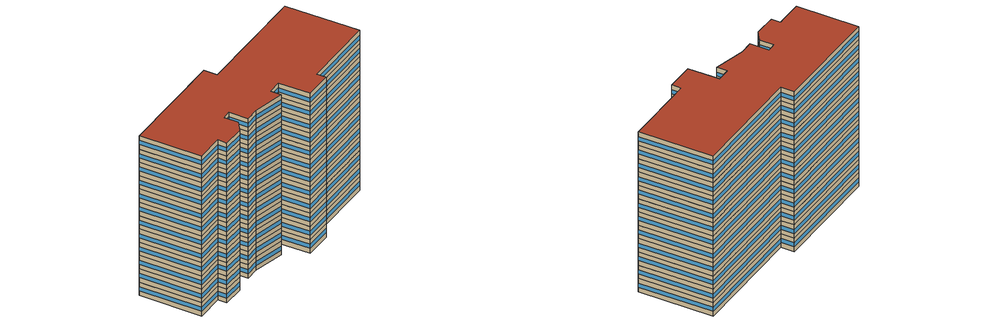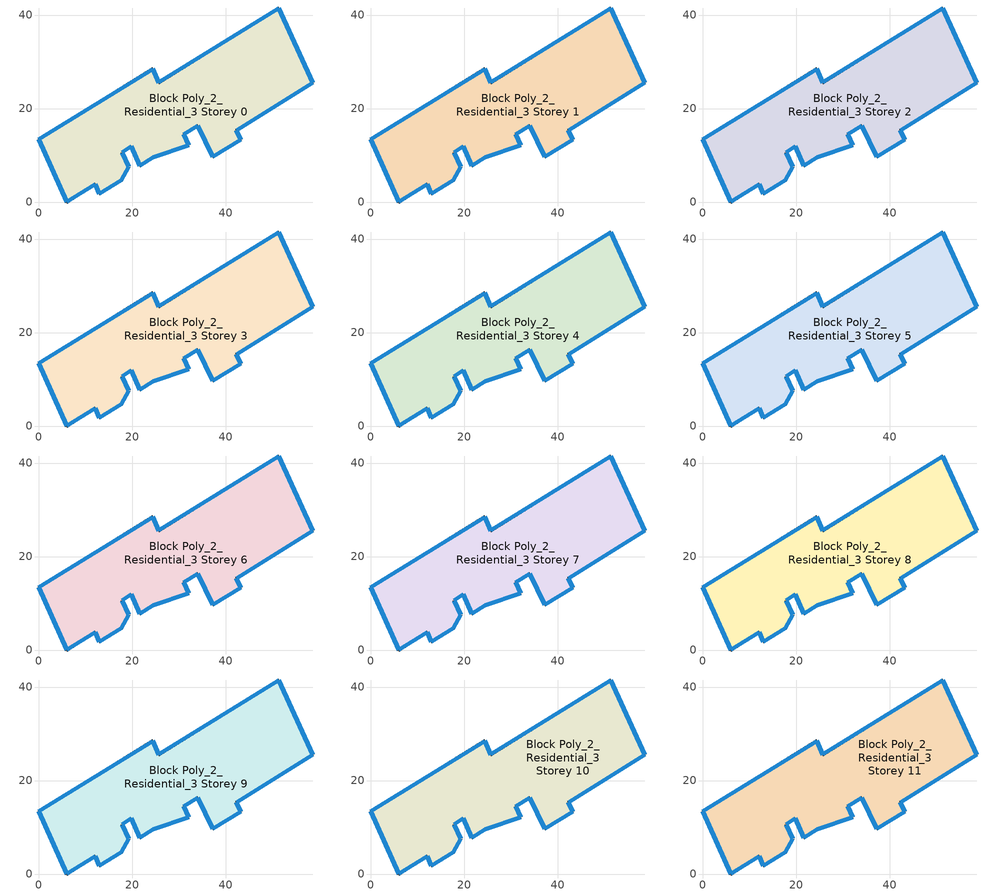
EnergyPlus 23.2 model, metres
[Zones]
Block Poly_2_Residential_3 Storey 0
 floor ground (HSCWZ_Residential_1980_FloorGround): 51.36,41.51 58.67,25.55 42.33,15.36 43.26,13.35 37.2,9.66 34.06,16.36 31.08,14.51 32.09,12.17 24.53,9.61 21.65,7.77 19.8,11.9 17.87,10.59 19.26,7.58 17.7,4.61 12.99,1.79 12.06,3.8 6.01,0 0,13.39 24.41,28.46 25.7,25.56 z0
 wall outside (HSCWZ_Residential_1980_ExtWall): 0,13.39 6.01,0 12.06,3.8 12.99,1.79 17.7,4.61 19.26,7.58 17.87,10.59 19.8,11.9 21.65,7.77 24.53,9.61 32.09,12.17 31.08,14.51 34.06,16.36 37.2,9.66 43.26,13.35 42.33,15.36 58.67,25.55 51.36,41.51 25.7,25.56 24.41,28.46 0,13.39 z0:3
 window (HSCWZ_Residential_1980_Win): 0,13.38 6.01,0.01 / 6.01,0 12.06,3.8 / 12.07,3.8 12.99,1.79 / 12.99,1.79 17.69,4.61 / 17.7,4.61 19.26,7.58 / 19.26,7.58 17.88,10.59 / 17.88,10.59 19.8,11.89 / 19.8,11.89 21.65,7.77 / 21.65,7.77 24.53,9.61 / 24.53,9.61 32.09,12.17 / 32.09,12.17 31.08,14.51 / 31.08,14.51 34.05,16.36 / 34.06,16.35 37.2,9.66 / 37.21,9.66 43.25,13.35 / 43.26,13.35 42.33,15.36 / 42.34,15.36 58.66,25.55 / 58.67,25.56 51.36,41.5 / 51.35,41.5 25.72,25.57 / 25.7,25.56 24.41,28.46 / 24.4,28.46 0.01,13.39 z1.05:1.95
Block Poly_2_Residential_3 Storey 1
 floor to Block Poly_2_Residential_3 Storey 0 (HSCWZ_Residential_1980_FloorSlab): 51.36,41.51 58.67,25.55 42.33,15.36 43.26,13.35 37.2,9.66 34.06,16.36 31.08,14.51 32.09,12.17 24.53,9.61 21.65,7.77 19.8,11.9 17.87,10.59 19.26,7.58 17.7,4.61 12.99,1.79 12.06,3.8 6.01,0 0,13.39 24.41,28.46 25.7,25.56 z3
 wall outside (HSCWZ_Residential_1980_ExtWall): 0,13.39 6.01,0 12.06,3.8 12.99,1.79 17.7,4.61 19.26,7.58 17.87,10.59 19.8,11.9 21.65,7.77 24.53,9.61 32.09,12.17 31.08,14.51 34.06,16.36 37.2,9.66 43.26,13.35 42.33,15.36 58.67,25.55 51.36,41.51 25.7,25.56 24.41,28.46 0,13.39 z3:6
 window (HSCWZ_Residential_1980_Win): 0,13.38 6.01,0.01 / 6.01,0 12.06,3.8 / 12.07,3.8 12.99,1.79 / 12.99,1.79 17.69,4.61 / 17.7,4.61 19.26,7.58 / 19.26,7.58 17.88,10.59 / 17.88,10.59 19.8,11.89 / 19.8,11.89 21.65,7.77 / 21.65,7.77 24.53,9.61 / 24.53,9.61 32.09,12.17 / 32.09,12.17 31.08,14.51 / 31.08,14.51 34.05,16.36 / 34.06,16.35 37.2,9.66 / 37.21,9.66 43.25,13.35 / 43.26,13.35 42.33,15.36 / 42.34,15.36 58.66,25.55 / 58.67,25.56 51.36,41.5 / 51.35,41.5 25.72,25.57 / 25.7,25.56 24.41,28.46 / 24.4,28.46 0.01,13.39 z4.05:4.95
Block Poly_2_Residential_3 Storey 2
 floor to Block Poly_2_Residential_3 Storey 1 (HSCWZ_Residential_1980_FloorSlab): 51.36,41.51 58.67,25.55 42.33,15.36 43.26,13.35 37.2,9.66 34.06,16.36 31.08,14.51 32.09,12.17 24.53,9.61 21.65,7.77 19.8,11.9 17.87,10.59 19.26,7.58 17.7,4.61 12.99,1.79 12.06,3.8 6.01,0 0,13.39 24.41,28.46 25.7,25.56 z6
 wall outside (HSCWZ_Residential_1980_ExtWall): 0,13.39 6.01,0 12.06,3.8 12.99,1.79 17.7,4.61 19.26,7.58 17.87,10.59 19.8,11.9 21.65,7.77 24.53,9.61 32.09,12.17 31.08,14.51 34.06,16.36 37.2,9.66 43.26,13.35 42.33,15.36 58.67,25.55 51.36,41.51 25.7,25.56 24.41,28.46 0,13.39 z6:9
 window (HSCWZ_Residential_1980_Win): 0,13.38 6.01,0.01 / 6.01,0 12.06,3.8 / 12.07,3.8 12.99,1.79 / 12.99,1.79 17.69,4.61 / 17.7,4.61 19.26,7.58 / 19.26,7.58 17.88,10.59 / 17.88,10.59 19.8,11.89 / 19.8,11.89 21.65,7.77 / 21.65,7.77 24.53,9.61 / 24.53,9.61 32.09,12.17 / 32.09,12.17 31.08,14.51 / 31.08,14.51 34.05,16.36 / 34.06,16.35 37.2,9.66 / 37.21,9.66 43.25,13.35 / 43.26,13.35 42.33,15.36 / 42.34,15.36 58.66,25.55 / 58.67,25.56 51.36,41.5 / 51.35,41.5 25.72,25.57 / 25.7,25.56 24.41,28.46 / 24.4,28.46 0.01,13.39 z7.05:7.95
Block Poly_2_Residential_3 Storey 3
 floor to Block Poly_2_Residential_3 Storey 2 (HSCWZ_Residential_1980_FloorSlab): 51.36,41.51 58.67,25.55 42.33,15.36 43.26,13.35 37.2,9.66 34.06,16.36 31.08,14.51 32.09,12.17 24.53,9.61 21.65,7.77 19.8,11.9 17.87,10.59 19.26,7.58 17.7,4.61 12.99,1.79 12.06,3.8 6.01,0 0,13.39 24.41,28.46 25.7,25.56 z9
 wall outside (HSCWZ_Residential_1980_ExtWall): 0,13.39 6.01,0 12.06,3.8 12.99,1.79 17.7,4.61 19.26,7.58 17.87,10.59 19.8,11.9 21.65,7.77 24.53,9.61 32.09,12.17 31.08,14.51 34.06,16.36 37.2,9.66 43.26,13.35 42.33,15.36 58.67,25.55 51.36,41.51 25.7,25.56 24.41,28.46 0,13.39 z9:12
 window (HSCWZ_Residential_1980_Win): 0,13.38 6.01,0.01 / 6.01,0 12.06,3.8 / 12.07,3.8 12.99,1.79 / 12.99,1.79 17.69,4.61 / 17.7,4.61 19.26,7.58 / 19.26,7.58 17.88,10.59 / 17.88,10.59 19.8,11.89 / 19.8,11.89 21.65,7.77 / 21.65,7.77 24.53,9.61 / 24.53,9.61 32.09,12.17 / 32.09,12.17 31.08,14.51 / 31.08,14.51 34.05,16.36 / 34.06,16.35 37.2,9.66 / 37.21,9.66 43.25,13.35 / 43.26,13.35 42.33,15.36 / 42.34,15.36 58.66,25.55 / 58.67,25.56 51.36,41.5 / 51.35,41.5 25.72,25.57 / 25.7,25.56 24.41,28.46 / 24.4,28.46 0.01,13.39 z10.05:10.95
Block Poly_2_Residential_3 Storey 4
 floor to Block Poly_2_Residential_3 Storey 3 (HSCWZ_Residential_1980_FloorSlab): 51.36,41.51 58.67,25.55 42.33,15.36 43.26,13.35 37.2,9.66 34.06,16.36 31.08,14.51 32.09,12.17 24.53,9.61 21.65,7.77 19.8,11.9 17.87,10.59 19.26,7.58 17.7,4.61 12.99,1.79 12.06,3.8 6.01,0 0,13.39 24.41,28.46 25.7,25.56 z12
 wall outside (HSCWZ_Residential_1980_ExtWall): 0,13.39 6.01,0 12.06,3.8 12.99,1.79 17.7,4.61 19.26,7.58 17.87,10.59 19.8,11.9 21.65,7.77 24.53,9.61 32.09,12.17 31.08,14.51 34.06,16.36 37.2,9.66 43.26,13.35 42.33,15.36 58.67,25.55 51.36,41.51 25.7,25.56 24.41,28.46 0,13.39 z12:15
 window (HSCWZ_Residential_1980_Win): 0,13.38 6.01,0.01 / 6.01,0 12.06,3.8 / 12.07,3.8 12.99,1.79 / 12.99,1.79 17.69,4.61 / 17.7,4.61 19.26,7.58 / 19.26,7.58 17.88,10.59 / 17.88,10.59 19.8,11.89 / 19.8,11.89 21.65,7.77 / 21.65,7.77 24.53,9.61 / 24.53,9.61 32.09,12.17 / 32.09,12.17 31.08,14.51 / 31.08,14.51 34.05,16.36 / 34.06,16.35 37.2,9.66 / 37.21,9.66 43.25,13.35 / 43.26,13.35 42.33,15.36 / 42.34,15.36 58.66,25.55 / 58.67,25.56 51.36,41.5 / 51.35,41.5 25.72,25.57 / 25.7,25.56 24.41,28.46 / 24.4,28.46 0.01,13.39 z13.05:13.95
Block Poly_2_Residential_3 Storey 5
 floor to Block Poly_2_Residential_3 Storey 4 (HSCWZ_Residential_1980_FloorSlab): 51.36,41.51 58.67,25.55 42.33,15.36 43.26,13.35 37.2,9.66 34.06,16.36 31.08,14.51 32.09,12.17 24.53,9.61 21.65,7.77 19.8,11.9 17.87,10.59 19.26,7.58 17.7,4.61 12.99,1.79 12.06,3.8 6.01,0 0,13.39 24.41,28.46 25.7,25.56 z15
 wall outside (HSCWZ_Residential_1980_ExtWall): 0,13.39 6.01,0 12.06,3.8 12.99,1.79 17.7,4.61 19.26,7.58 17.87,10.59 19.8,11.9 21.65,7.77 24.53,9.61 32.09,12.17 31.08,14.51 34.06,16.36 37.2,9.66 43.26,13.35 42.33,15.36 58.67,25.55 51.36,41.51 25.7,25.56 24.41,28.46 0,13.39 z15:18
 window (HSCWZ_Residential_1980_Win): 0,13.38 6.01,0.01 / 6.01,0 12.06,3.8 / 12.07,3.8 12.99,1.79 / 12.99,1.79 17.69,4.61 / 17.7,4.61 19.26,7.58 / 19.26,7.58 17.88,10.59 / 17.88,10.59 19.8,11.89 / 19.8,11.89 21.65,7.77 / 21.65,7.77 24.53,9.61 / 24.53,9.61 32.09,12.17 / 32.09,12.17 31.08,14.51 / 31.08,14.51 34.05,16.36 / 34.06,16.35 37.2,9.66 / 37.21,9.66 43.25,13.35 / 43.26,13.35 42.33,15.36 / 42.34,15.36 58.66,25.55 / 58.67,25.56 51.36,41.5 / 51.35,41.5 25.72,25.57 / 25.7,25.56 24.41,28.46 / 24.4,28.46 0.01,13.39 z16.05:16.95
Block Poly_2_Residential_3 Storey 6
 floor to Block Poly_2_Residential_3 Storey 5 (HSCWZ_Residential_1980_FloorSlab): 51.36,41.51 58.67,25.55 42.33,15.36 43.26,13.35 37.2,9.66 34.06,16.36 31.08,14.51 32.09,12.17 24.53,9.61 21.65,7.77 19.8,11.9 17.87,10.59 19.26,7.58 17.7,4.61 12.99,1.79 12.06,3.8 6.01,0 0,13.39 24.41,28.46 25.7,25.56 z18
 wall outside (HSCWZ_Residential_1980_ExtWall): 0,13.39 6.01,0 12.06,3.8 12.99,1.79 17.7,4.61 19.26,7.58 17.87,10.59 19.8,11.9 21.65,7.77 24.53,9.61 32.09,12.17 31.08,14.51 34.06,16.36 37.2,9.66 43.26,13.35 42.33,15.36 58.67,25.55 51.36,41.51 25.7,25.56 24.41,28.46 0,13.39 z18:21
 window (HSCWZ_Residential_1980_Win): 0,13.38 6.01,0.01 / 6.01,0 12.06,3.8 / 12.07,3.8 12.99,1.79 / 12.99,1.79 17.69,4.61 / 17.7,4.61 19.26,7.58 / 19.26,7.58 17.88,10.59 / 17.88,10.59 19.8,11.89 / 19.8,11.89 21.65,7.77 / 21.65,7.77 24.53,9.61 / 24.53,9.61 32.09,12.17 / 32.09,12.17 31.08,14.51 / 31.08,14.51 34.05,16.36 / 34.06,16.35 37.2,9.66 / 37.21,9.66 43.25,13.35 / 43.26,13.35 42.33,15.36 / 42.34,15.36 58.66,25.55 / 58.67,25.56 51.36,41.5 / 51.35,41.5 25.72,25.57 / 25.7,25.56 24.41,28.46 / 24.4,28.46 0.01,13.39 z19.05:19.95
Block Poly_2_Residential_3 Storey 7
 floor to Block Poly_2_Residential_3 Storey 6 (HSCWZ_Residential_1980_FloorSlab): 51.36,41.51 58.67,25.55 42.33,15.36 43.26,13.35 37.2,9.66 34.06,16.36 31.08,14.51 32.09,12.17 24.53,9.61 21.65,7.77 19.8,11.9 17.87,10.59 19.26,7.58 17.7,4.61 12.99,1.79 12.06,3.8 6.01,0 0,13.39 24.41,28.46 25.7,25.56 z21
 wall outside (HSCWZ_Residential_1980_ExtWall): 0,13.39 6.01,0 12.06,3.8 12.99,1.79 17.7,4.61 19.26,7.58 17.87,10.59 19.8,11.9 21.65,7.77 24.53,9.61 32.09,12.17 31.08,14.51 34.06,16.36 37.2,9.66 43.26,13.35 42.33,15.36 58.67,25.55 51.36,41.51 25.7,25.56 24.41,28.46 0,13.39 z21:24
 window (HSCWZ_Residential_1980_Win): 0,13.38 6.01,0.01 / 6.01,0 12.06,3.8 / 12.07,3.8 12.99,1.79 / 12.99,1.79 17.69,4.61 / 17.7,4.61 19.26,7.58 / 19.26,7.58 17.88,10.59 / 17.88,10.59 19.8,11.89 / 19.8,11.89 21.65,7.77 / 21.65,7.77 24.53,9.61 / 24.53,9.61 32.09,12.17 / 32.09,12.17 31.08,14.51 / 31.08,14.51 34.05,16.36 / 34.06,16.35 37.2,9.66 / 37.21,9.66 43.25,13.35 / 43.26,13.35 42.33,15.36 / 42.34,15.36 58.66,25.55 / 58.67,25.56 51.36,41.5 / 51.35,41.5 25.72,25.57 / 25.7,25.56 24.41,28.46 / 24.4,28.46 0.01,13.39 z22.05:22.95
Block Poly_2_Residential_3 Storey 8
 floor to Block Poly_2_Residential_3 Storey 7 (HSCWZ_Residential_1980_FloorSlab): 51.36,41.51 58.67,25.55 42.33,15.36 43.26,13.35 37.2,9.66 34.06,16.36 31.08,14.51 32.09,12.17 24.53,9.61 21.65,7.77 19.8,11.9 17.87,10.59 19.26,7.58 17.7,4.61 12.99,1.79 12.06,3.8 6.01,0 0,13.39 24.41,28.46 25.7,25.56 z24
 wall outside (HSCWZ_Residential_1980_ExtWall): 0,13.39 6.01,0 12.06,3.8 12.99,1.79 17.7,4.61 19.26,7.58 17.87,10.59 19.8,11.9 21.65,7.77 24.53,9.61 32.09,12.17 31.08,14.51 34.06,16.36 37.2,9.66 43.26,13.35 42.33,15.36 58.67,25.55 51.36,41.51 25.7,25.56 24.41,28.46 0,13.39 z24:27
 window (HSCWZ_Residential_1980_Win): 0,13.38 6.01,0.01 / 6.01,0 12.06,3.8 / 12.07,3.8 12.99,1.79 / 12.99,1.79 17.69,4.61 / 17.7,4.61 19.26,7.58 / 19.26,7.58 17.88,10.59 / 17.88,10.59 19.8,11.89 / 19.8,11.89 21.65,7.77 / 21.65,7.77 24.53,9.61 / 24.53,9.61 32.09,12.17 / 32.09,12.17 31.08,14.51 / 31.08,14.51 34.05,16.36 / 34.06,16.35 37.2,9.66 / 37.21,9.66 43.25,13.35 / 43.26,13.35 42.33,15.36 / 42.34,15.36 58.66,25.55 / 58.67,25.56 51.36,41.5 / 51.35,41.5 25.72,25.57 / 25.7,25.56 24.41,28.46 / 24.4,28.46 0.01,13.39 z25.05:25.95
Block Poly_2_Residential_3 Storey 9
 floor to Block Poly_2_Residential_3 Storey 8 (HSCWZ_Residential_1980_FloorSlab): 51.36,41.51 58.67,25.55 42.33,15.36 43.26,13.35 37.2,9.66 34.06,16.36 31.08,14.51 32.09,12.17 24.53,9.61 21.65,7.77 19.8,11.9 17.87,10.59 19.26,7.58 17.7,4.61 12.99,1.79 12.06,3.8 6.01,0 0,13.39 24.41,28.46 25.7,25.56 z27
 wall outside (HSCWZ_Residential_1980_ExtWall): 0,13.39 6.01,0 12.06,3.8 12.99,1.79 17.7,4.61 19.26,7.58 17.87,10.59 19.8,11.9 21.65,7.77 24.53,9.61 32.09,12.17 31.08,14.51 34.06,16.36 37.2,9.66 43.26,13.35 42.33,15.36 58.67,25.55 51.36,41.51 25.7,25.56 24.41,28.46 0,13.39 z27:30
 window (HSCWZ_Residential_1980_Win): 0,13.38 6.01,0.01 / 6.01,0 12.06,3.8 / 12.07,3.8 12.99,1.79 / 12.99,1.79 17.69,4.61 / 17.7,4.61 19.26,7.58 / 19.26,7.58 17.88,10.59 / 17.88,10.59 19.8,11.89 / 19.8,11.89 21.65,7.77 / 21.65,7.77 24.53,9.61 / 24.53,9.61 32.09,12.17 / 32.09,12.17 31.08,14.51 / 31.08,14.51 34.05,16.36 / 34.06,16.35 37.2,9.66 / 37.21,9.66 43.25,13.35 / 43.26,13.35 42.33,15.36 / 42.34,15.36 58.66,25.55 / 58.67,25.56 51.36,41.5 / 51.35,41.5 25.72,25.57 / 25.7,25.56 24.41,28.46 / 24.4,28.46 0.01,13.39 z28.05:28.95
Block Poly_2_Residential_3 Storey 10
 floor to Block Poly_2_Residential_3 Storey 9 (HSCWZ_Residential_1980_FloorSlab): 51.36,41.51 58.67,25.55 42.33,15.36 43.26,13.35 37.2,9.66 34.06,16.36 31.08,14.51 32.09,12.17 24.53,9.61 21.65,7.77 19.8,11.9 17.87,10.59 19.26,7.58 17.7,4.61 12.99,1.79 12.06,3.8 6.01,0 0,13.39 24.41,28.46 25.7,25.56 z30
 wall outside (HSCWZ_Residential_1980_ExtWall): 0,13.39 6.01,0 12.06,3.8 12.99,1.79 17.7,4.61 19.26,7.58 17.87,10.59 19.8,11.9 21.65,7.77 24.53,9.61 32.09,12.17 31.08,14.51 34.06,16.36 37.2,9.66 43.26,13.35 42.33,15.36 58.67,25.55 51.36,41.51 25.7,25.56 24.41,28.46 0,13.39 z30:33
 window (HSCWZ_Residential_1980_Win): 0,13.38 6.01,0.01 / 6.01,0 12.06,3.8 / 12.07,3.8 12.99,1.79 / 12.99,1.79 17.69,4.61 / 17.7,4.61 19.26,7.58 / 19.26,7.58 17.88,10.59 / 17.88,10.59 19.8,11.89 / 19.8,11.89 21.65,7.77 / 21.65,7.77 24.53,9.61 / 24.53,9.61 32.09,12.17 / 32.09,12.17 31.08,14.51 / 31.08,14.51 34.05,16.36 / 34.06,16.35 37.2,9.66 / 37.21,9.66 43.25,13.35 / 43.26,13.35 42.33,15.36 / 42.34,15.36 58.66,25.55 / 58.67,25.56 51.36,41.5 / 51.35,41.5 25.72,25.57 / 25.7,25.56 24.41,28.46 / 24.4,28.46 0.01,13.39 z31.05:31.95
Block Poly_2_Residential_3 Storey 11
 floor to Block Poly_2_Residential_3 Storey 10 (HSCWZ_Residential_1980_FloorSlab): 51.36,41.51 58.67,25.55 42.33,15.36 43.26,13.35 37.2,9.66 34.06,16.36 31.08,14.51 32.09,12.17 24.53,9.61 21.65,7.77 19.8,11.9 17.87,10.59 19.26,7.58 17.7,4.61 12.99,1.79 12.06,3.8 6.01,0 0,13.39 24.41,28.46 25.7,25.56 z33
 wall outside (HSCWZ_Residential_1980_ExtWall): 0,13.39 6.01,0 12.06,3.8 12.99,1.79 17.7,4.61 19.26,7.58 17.87,10.59 19.8,11.9 21.65,7.77 24.53,9.61 32.09,12.17 31.08,14.51 34.06,16.36 37.2,9.66 43.26,13.35 42.33,15.36 58.67,25.55 51.36,41.51 25.7,25.56 24.41,28.46 0,13.39 z33:36
 window (HSCWZ_Residential_1980_Win): 0,13.38 6.01,0.01 / 6.01,0 12.06,3.8 / 12.07,3.8 12.99,1.79 / 12.99,1.79 17.69,4.61 / 17.7,4.61 19.26,7.58 / 19.26,7.58 17.88,10.59 / 17.88,10.59 19.8,11.89 / 19.8,11.89 21.65,7.77 / 21.65,7.77 24.53,9.61 / 24.53,9.61 32.09,12.17 / 32.09,12.17 31.08,14.51 / 31.08,14.51 34.05,16.36 / 34.06,16.35 37.2,9.66 / 37.21,9.66 43.25,13.35 / 43.26,13.35 42.33,15.36 / 42.34,15.36 58.66,25.55 / 58.67,25.56 51.36,41.5 / 51.35,41.5 25.72,25.57 / 25.7,25.56 24.41,28.46 / 24.4,28.46 0.01,13.39 z34.05:34.95
 roof outside (HSCWZ_Residential_1980_Roof): 43.26,13.35 42.33,15.36 58.67,25.55 51.36,41.51 25.7,25.56 24.41,28.46 0,13.39 6.01,0 12.06,3.8 12.99,1.79 17.7,4.61 19.26,7.58 17.87,10.59 19.8,11.9 21.65,7.77 24.53,9.61 32.09,12.17 31.08,14.51 34.06,16.36 37.2,9.66 z36
[BUILDING]
shang4hai3shi4_Residential_3_2_2_1980: North Axis=0; Terrain=City; Loads Convergence Tolerance Value=0.04; Temperature Convergence Tolerance Value=0.4; Solar Distribution=FullExterior; Maximum Number of Warmup Days=25; Minimum Number of Warmup Days=1
[Material] Thermal Absorptance=0.9; Solar Absorptance=0.7; Visible Absorptance=0.7
Name | Roughness | Thickness | Conductivity | Density | Specific Heat
Concrete | MediumRough | 0.1 | 1.7 | 2240 | 900
Brick | MediumRough | 0.1 | 0.72 | 1920 | 840
Tile | Smooth | 0.02 | 1.3 | 2200 | 900
Gypsum | Smooth | 0.015 | 0.16 | 800 | 1090
AsphaltFelt | Smooth | 0.01 | 0.2 | 960 | 1000
[MATERIAL] Roughness=Rough; Conductivity=0.04; Density=40; Specific Heat=1500; Thermal Absorptance=0.9; Solar Absorptance=0.7; Visible Absorptance=0.7
Name | Thickness
Insulation 0.011 | 0.011
Insulation 0.014 | 0.014
Insulation 0.029 | 0.029
Insulation 0.033 | 0.033
[WindowMaterial:SimpleGlazingSystem]
HSCWZ_Residential_1980_Win_material: UFactor=6.075; Solar Heat Gain Coefficient=0.81
[Construction]
HSCWZ_Residential_1980_FloorSlab: Tile, Concrete, Insulation 0.014, Concrete, Tile
HSCWZ_Residential_1980_FloorGround: Tile, Concrete, Gypsum, Insulation 0.033
HSCWZ_Residential_1980_Win: HSCWZ_Residential_1980_Win_material
[CONSTRUCTION]
HSCWZ_Residential_1980_Roof: AsphaltFelt, Concrete, Insulation 0.029
HSCWZ_Residential_1980_ExtWall: Brick, Concrete, Insulation 0.011
[ZONE] Type=1; Multiplier=1; Ceiling Height=autocalculate; Volume=autocalculate; Floor Area=autocalculate; Part of Total Floor Area=Yes
Block Poly_2_Residential_3 Storey 0; Block Poly_2_Residential_3 Storey 1; Block Poly_2_Residential_3 Storey 2; Block Poly_2_Residential_3 Storey 3; Block Poly_2_Residential_3 Storey 4; Block Poly_2_Residential_3 Storey 5; Block Poly_2_Residential_3 Storey 6; Block Poly_2_Residential_3 Storey 7; Block Poly_2_Residential_3 Storey 8; Block Poly_2_Residential_3 Storey 9; Block Poly_2_Residential_3 Storey 10; Block Poly_2_Residential_3 Storey 11
[PEOPLE] Number of People Schedule=People_Schedule; Number of People Calculation Method=Area/Person; Floor Area per Person=18; Fraction Radiant=0.3; Sensible Heat Fraction=autocalculate; Activity Level Schedule=CN_GenericActivityLevel; Carbon Dioxide Generation Rate=3.82e-08; Enable ASHRAE 55 Comfort Warnings=No; Mean Radiant Temperature Calculation Type=ZoneAveraged; Clothing Insulation Calculation Method=ClothingInsulationSchedule; Cold Stress Temperature Threshold=15.56; Heat Stress Temperature Threshold=30
Name | Zone or ZoneList or Space or SpaceList
People_Block Poly_2_Residential_3 Storey 0 | Block Poly_2_Residential_3 Storey 0
People_Block Poly_2_Residential_3 Storey 1 | Block Poly_2_Residential_3 Storey 1
People_Block Poly_2_Residential_3 Storey 2 | Block Poly_2_Residential_3 Storey 2
People_Block Poly_2_Residential_3 Storey 3 | Block Poly_2_Residential_3 Storey 3
People_Block Poly_2_Residential_3 Storey 4 | Block Poly_2_Residential_3 Storey 4
People_Block Poly_2_Residential_3 Storey 5 | Block Poly_2_Residential_3 Storey 5
People_Block Poly_2_Residential_3 Storey 6 | Block Poly_2_Residential_3 Storey 6
People_Block Poly_2_Residential_3 Storey 7 | Block Poly_2_Residential_3 Storey 7
People_Block Poly_2_Residential_3 Storey 8 | Block Poly_2_Residential_3 Storey 8
People_Block Poly_2_Residential_3 Storey 9 | Block Poly_2_Residential_3 Storey 9
People_Block Poly_2_Residential_3 Storey 10 | Block Poly_2_Residential_3 Storey 10
People_Block Poly_2_Residential_3 Storey 11 | Block Poly_2_Residential_3 Storey 11
[LIGHTS] Schedule=Lights_Schedule; Design Level Calculation Method=Watts/Area; Watts per Zone Floor Area=7; Return Air Fraction=0; Fraction Radiant=0; Fraction Visible=0; Fraction Replaceable=1; EndUse Subcategory=General; Return Air Fraction Calculated from Plenum Temperature=No; Return Air Fraction Function of Plenum Temperature Coefficient 1=0; Return Air Fraction Function of Plenum Temperature Coefficient 2=0
Name | Zone or ZoneList or Space or SpaceList
Lights_Block Poly_2_Residential_3 Storey 0 | Block Poly_2_Residential_3 Storey 0
Lights_Block Poly_2_Residential_3 Storey 1 | Block Poly_2_Residential_3 Storey 1
Lights_Block Poly_2_Residential_3 Storey 2 | Block Poly_2_Residential_3 Storey 2
Lights_Block Poly_2_Residential_3 Storey 3 | Block Poly_2_Residential_3 Storey 3
Lights_Block Poly_2_Residential_3 Storey 4 | Block Poly_2_Residential_3 Storey 4
Lights_Block Poly_2_Residential_3 Storey 5 | Block Poly_2_Residential_3 Storey 5
Lights_Block Poly_2_Residential_3 Storey 6 | Block Poly_2_Residential_3 Storey 6
Lights_Block Poly_2_Residential_3 Storey 7 | Block Poly_2_Residential_3 Storey 7
Lights_Block Poly_2_Residential_3 Storey 8 | Block Poly_2_Residential_3 Storey 8
Lights_Block Poly_2_Residential_3 Storey 9 | Block Poly_2_Residential_3 Storey 9
Lights_Block Poly_2_Residential_3 Storey 10 | Block Poly_2_Residential_3 Storey 10
Lights_Block Poly_2_Residential_3 Storey 11 | Block Poly_2_Residential_3 Storey 11
[ELECTRICEQUIPMENT] Schedule=ElectricEquipment_Schedule; Design Level Calculation Method=Watts/Area; Watts per Zone Floor Area=5.5; Fraction Latent=0; Fraction Radiant=0; Fraction Lost=0; EndUse Subcategory=General
Name | Zone or ZoneList or Space or SpaceList
ElectricEquipment_Block Poly_2_Residential_3 Storey 0 | Block Poly_2_Residential_3 Storey 0
ElectricEquipment_Block Poly_2_Residential_3 Storey 1 | Block Poly_2_Residential_3 Storey 1
ElectricEquipment_Block Poly_2_Residential_3 Storey 2 | Block Poly_2_Residential_3 Storey 2
ElectricEquipment_Block Poly_2_Residential_3 Storey 3 | Block Poly_2_Residential_3 Storey 3
ElectricEquipment_Block Poly_2_Residential_3 Storey 4 | Block Poly_2_Residential_3 Storey 4
ElectricEquipment_Block Poly_2_Residential_3 Storey 5 | Block Poly_2_Residential_3 Storey 5
ElectricEquipment_Block Poly_2_Residential_3 Storey 6 | Block Poly_2_Residential_3 Storey 6
ElectricEquipment_Block Poly_2_Residential_3 Storey 7 | Block Poly_2_Residential_3 Storey 7
ElectricEquipment_Block Poly_2_Residential_3 Storey 8 | Block Poly_2_Residential_3 Storey 8
ElectricEquipment_Block Poly_2_Residential_3 Storey 9 | Block Poly_2_Residential_3 Storey 9
ElectricEquipment_Block Poly_2_Residential_3 Storey 10 | Block Poly_2_Residential_3 Storey 10
ElectricEquipment_Block Poly_2_Residential_3 Storey 11 | Block Poly_2_Residential_3 Storey 11
[ZONEINFILTRATION:DESIGNFLOWRATE] Schedule=AirEx_ConditionedTime_Schedule; Design Flow Rate Calculation Method=AirChanges/Hour; Air Changes per Hour=1; Constant Term Coefficient=1; Temperature Term Coefficient=0; Velocity Term Coefficient=0; Velocity Squared Term Coefficient=0
Name | Zone or ZoneList or Space or SpaceList
Infil 1 | Block Poly_2_Residential_3 Storey 0
Infil 2 | Block Poly_2_Residential_3 Storey 1
Infil 3 | Block Poly_2_Residential_3 Storey 2
Infil 4 | Block Poly_2_Residential_3 Storey 3
Infil 5 | Block Poly_2_Residential_3 Storey 4
Infil 6 | Block Poly_2_Residential_3 Storey 5
Infil 7 | Block Poly_2_Residential_3 Storey 6
Infil 8 | Block Poly_2_Residential_3 Storey 7
Infil 9 | Block Poly_2_Residential_3 Storey 8
Infil 10 | Block Poly_2_Residential_3 Storey 9
Infil 11 | Block Poly_2_Residential_3 Storey 10
Infil 12 | Block Poly_2_Residential_3 Storey 11
[HVACTEMPLATE:THERMOSTAT]
HVACTemp: Heating Setpoint Schedule=Heating_SP_Schedule; Cooling Setpoint Schedule=Cooling_SP_Schedule
[HVACTEMPLATE:ZONE:IDEALLOADSAIRSYSTEM] Template Thermostat=HVACTemp; System Availability Schedule=HVAC_ConditionedTime_Schedule; Maximum Heating Supply Air Temperature=50; Minimum Cooling Supply Air Temperature=13; Maximum Heating Supply Air Humidity Ratio=0.0156; Minimum Cooling Supply Air Humidity Ratio=0.0077; Heating Limit=NoLimit; Cooling Limit=NoLimit; Heating Availability Schedule=Heating_Period_Schedule; Cooling Availability Schedule=Cooling_Period_Schedule; Dehumidification Control Type=ConstantSensibleHeatRatio; Cooling Sensible Heat Ratio=0.7; Dehumidification Setpoint=60; Humidification Control Type=None; Humidification Setpoint=30; Outdoor Air Method=None; Outdoor Air Flow Rate per Person=0.00944; Outdoor Air Flow Rate per Zone Floor Area=0; Outdoor Air Flow Rate per Zone=0; Demand Controlled Ventilation Type=None; Outdoor Air Economizer Type=NoEconomizer; Heat Recovery Type=None; Sensible Heat Recovery Effectiveness=0.7; Latent Heat Recovery Effectiveness=0.65
Block Poly_2_Residential_3 Storey 0; Block Poly_2_Residential_3 Storey 1; Block Poly_2_Residential_3 Storey 2; Block Poly_2_Residential_3 Storey 3; Block Poly_2_Residential_3 Storey 4; Block Poly_2_Residential_3 Storey 5; Block Poly_2_Residential_3 Storey 6; Block Poly_2_Residential_3 Storey 7; Block Poly_2_Residential_3 Storey 8; Block Poly_2_Residential_3 Storey 9; Block Poly_2_Residential_3 Storey 10; Block Poly_2_Residential_3 Storey 11
[SCHEDULE:COMPACT]
People_Schedule: Through: 12/31, For: Weekdays, Until: 06:00, 0.98, Until: 07:00, 0.85, Until: 08:00, 0.65, Until: 17:00, 0.1, Until: 19:00, 0.75, Until: 22:00, 0.9, Until: 24:00, 0.95, For: AllOtherDays, Until: 09:00, 0.95, Until: 18:00, 0.6, Until: 24:00, 0.9
Lights_Schedule: Through: 12/31, For: AllDays, Until: 19:00, 0, Until: 24:00, 1
ElectricEquipment_Schedule: Through: 12/31, For: AllDays, Until: 12:00, 0.23, Until: 14:00, 0.69, Until: 20:00, 0.23, Until: 24:00, 1
Heating_SP_Schedule: Through: 12/31, For: Weekdays, Until: 07:00, 18, Until: 08:00, 12, Until: 19:00, 18, Until: 22:00, 18, Until: 24:00, 18, For: AllOtherDays, Until: 24:00, 5
Cooling_SP_Schedule: Through: 12/31, For: Weekdays, Until: 07:00, 28, Until: 08:00, 37, Until: 19:00, 37, Until: 24:00, 28, For: AllOtherDays, Until: 24:00, 28
Heating_Period_Schedule: Through: 04/15, For: AllDays, Until: 24:00, 1, Through: 11/01, For: AllDays, Until: 24:00, 0, Through: 12/31, For: AllDays, Until: 24:00, 1
Cooling_Period_Schedule: Through: 04/15, For: AllDays, Until: 24:00, 0, Through: 10/31, For: AllDays, Until: 24:00, 1, Through: 12/31, For: AllDays, Until: 24:00, 0
HVAC_ConditionedTime_Schedule: Through: 12/31, For: Weekdays, Until: 07:00, 1, Until: 19:00, 0, Until: 24:00, 1, For: AllOtherDays, Until: 24:00, 1
AirEx_ConditionedTime_Schedule: Through: 12/31, For: Weekdays, Until: 08:00, 0.5, Until: 17:00, 0, Until: 24:00, 0.5, For: AllOtherDays, Until: 24:00, 0.5
CN_GenericActivityLevel: Through: 12/31, For: Weekdays, Until: 08:00, 80, Until: 18:00, 120, Until: 24:00, 80, For: AllOtherDays, Until: 24:00, 80
